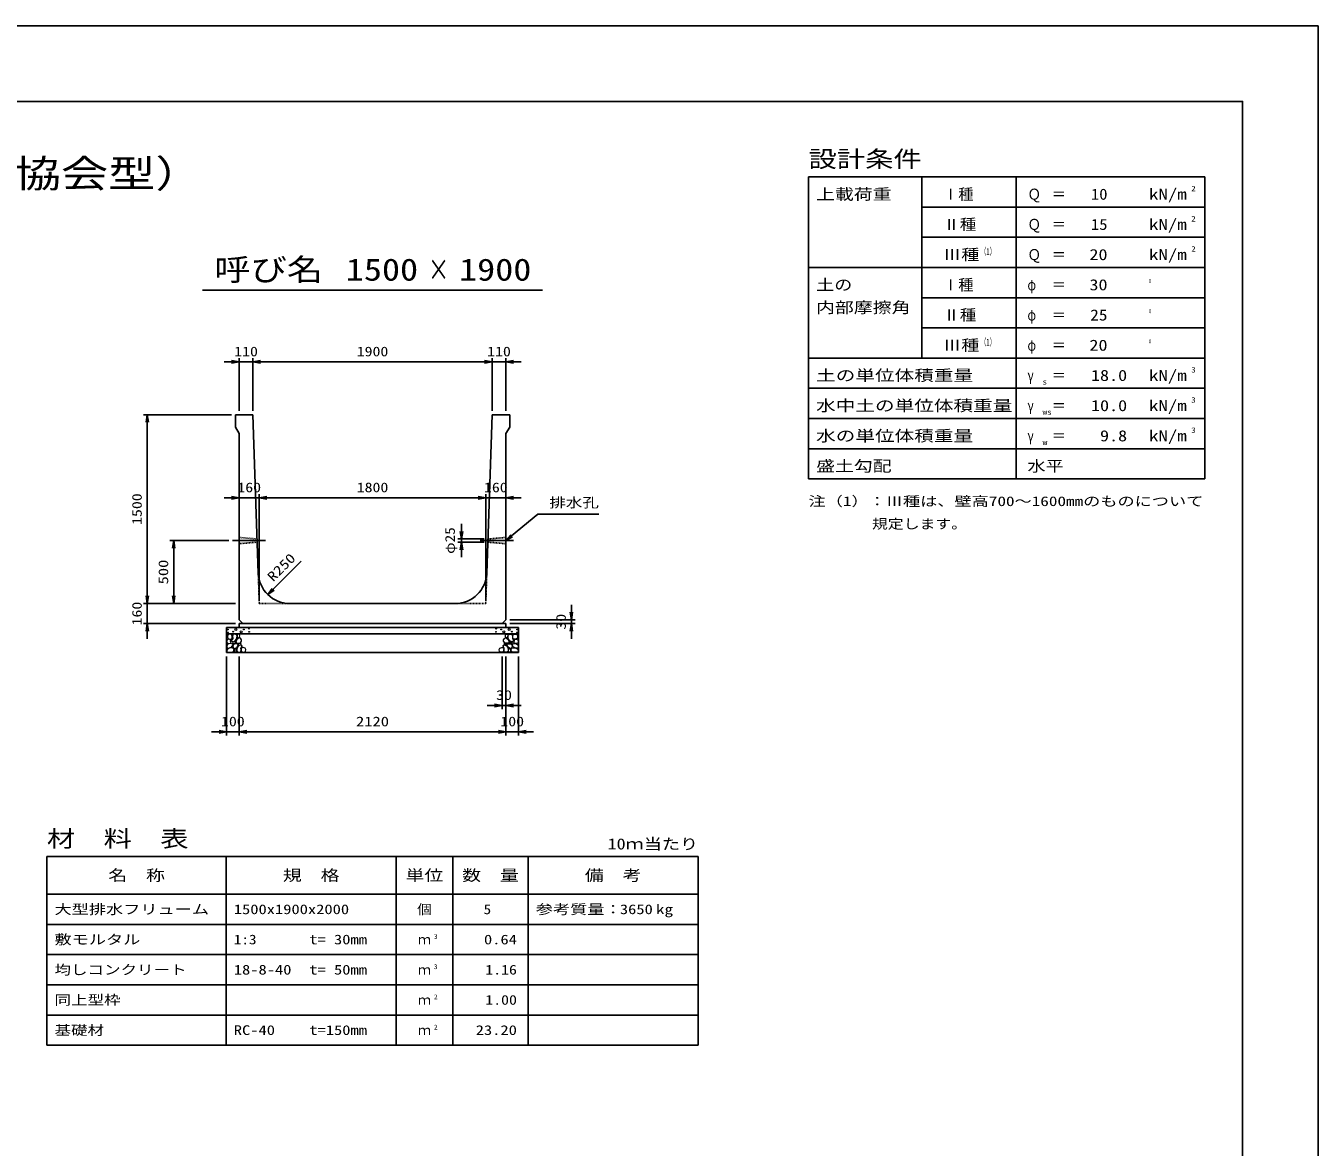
# Model space of a CAD drawing. Units: millimetres at full size. Extents: x 0 to 25230, y 0 to 17820.
# Drawn here: x 14960 to 25230, y 8910 to 17820 of the extents above; entities that cross this region are included whole.
import ezdxf
from ezdxf.enums import TextEntityAlignment as Align

# ---------------------------------------------------------------- set-up
doc = ezdxf.new("R2010")
doc.units = ezdxf.units.MM
doc.linetypes.add('CHAIN', pattern=[18.5, 12, -1.5, 3.5, -1.5])
doc.linetypes.add('DASHED_SPACED', pattern=[12, 6, -6])
for name, color, linetype, lineweight in [('0_2', 7, 'Continuous', 25), ('D-BMK', 2, 'CHAIN', 25), ('D-DCR-HCHn', 4, 'Continuous', 9), ('D-MTR-FRAM', 7, 'Continuous', 25), ('D-MTR-LINE', 7, 'Continuous', 25), ('D-STR-DIM', 7, 'Continuous', 25), ('D-STR-STRn', 1, 'Continuous', 25), ('D-TTL', 2, 'Continuous', 25), ('D-TTL-FRAM', 2, 'Continuous', 25), ('D-TTL-LINE', 7, 'Continuous', 25), ('D-TTL-TXT', 7, 'Continuous', 25)]:
    doc.layers.add(name, color=color, linetype=linetype, lineweight=lineweight)
for name, color, linetype in [('D-DOC', 7, 'Continuous'), ('D-MTR', 7, 'Continuous'), ('D-MTR-TXT', 7, 'Continuous')]:
    doc.layers.add(name, color=color, linetype=linetype)
doc.styles.add('ＭＳ ゴシック', font='')
doc.styles.get('ＭＳ ゴシック').set_extended_font_data('MS Gothic')

# ---------------------------------------------------------------- blocks, each defined once
blk = doc.blocks.new('open_arrow')
at = {"color": 0, "linetype": 'Continuous', "lineweight": -2}
blk.add_lwpolyline([(7.5, 1.25), (0, 0), (7.5, -1.25)], dxfattribs=at)

msp = doc.modelspace()

# ---------------------------------------------------------------- linework, layer by layer
at = {"layer": '0_2'}
for p, q in [((16571.936, 13730), (16105, 13730)), ((16135, 13730), (16135, 13230)), ((16625, 13230), (16105, 13230))]:
    msp.add_line(p, q, dxfattribs=at)
at = {"layer": 'D-BMK'}
for p, q in [((16601.936, 13730), (16865.269, 13730)), ((18571.667, 13730), (18835, 13730))]:
    msp.add_line(p, q, dxfattribs=at)
at = {"layer": 'D-DCR-HCHn'}
for points in [[(16560.46, 12940.356), (16555.26, 12924.753), (16562.194, 12914.352), (16579.53, 12912.618), (16591.366, 12917.699), (16586.464, 12929.954), (16589.932, 12936.889), (16582.997, 12943.823), (16572.596, 12947.29)], [(16593.399, 12983.696), (16577.796, 12987.163), (16563.928, 12980.228), (16562.194, 12964.626), (16565.661, 12952.491), (16582.997, 12947.29), (16595.132, 12947.29), (16600.333, 12955.958), (16600.333, 12975.028)], [(16607.267, 12985.429), (16602.067, 12969.827), (16603.8, 12952.491), (16591.665, 12933.421), (16607.267, 12924.753), (16624.603, 12933.421), (16635.005, 12947.29), (16638.472, 12969.827), (16635.005, 12981.962), (16624.603, 12987.163)], [(16636.739, 12943.823), (16628.071, 12923.02), (16635.005, 12914.352), (16655.808, 12914.352), (16664.476, 12917.819), (16673.144, 12929.954), (16673.144, 12940.356), (16664.476, 12954.224), (16654.074, 12955.958)], [(16640.206, 12981.962), (16640.206, 12961.159), (16648.874, 12955.958), (16657.542, 12961.159), (16659.275, 12973.294), (16657.542, 12983.696), (16645.407, 12987.163)], [(18793.261, 12943.823), (18801.929, 12923.02), (18794.995, 12914.352), (18774.192, 12914.352), (18765.524, 12917.819), (18756.856, 12929.954), (18756.856, 12940.356), (18765.524, 12954.224), (18775.926, 12955.958)], [(18789.794, 12981.962), (18789.794, 12961.159), (18781.126, 12955.958), (18772.458, 12961.159), (18770.725, 12973.294), (18772.458, 12983.696), (18784.593, 12987.163)], [(18822.733, 12985.429), (18827.933, 12969.827), (18826.2, 12952.491), (18838.335, 12933.421), (18822.733, 12924.753), (18805.397, 12933.421), (18794.995, 12947.29), (18791.528, 12969.827), (18794.995, 12981.962), (18805.397, 12987.163)], [(18836.601, 12983.696), (18852.204, 12987.163), (18866.072, 12980.228), (18867.806, 12964.626), (18864.339, 12952.491), (18847.003, 12947.29), (18834.868, 12947.29), (18829.667, 12955.958), (18829.667, 12975.028)], [(18869.54, 12940.356), (18874.74, 12924.753), (18867.806, 12914.352), (18850.47, 12912.618), (18838.634, 12917.699), (18843.536, 12929.954), (18840.068, 12936.889), (18847.003, 12943.823), (18857.404, 12947.29)], [(16593.366, 12882.757), (16606.208, 12902.019), (16604.603, 12906.834), (16586.946, 12911.65), (16570.894, 12910.045), (16559.658, 12900.414), (16558.052, 12889.177), (16559.658, 12877.941), (16572.499, 12874.731)], [(16599.787, 12842.627), (16611.023, 12847.443), (16614.234, 12863.494), (16607.813, 12874.731), (16596.577, 12877.941), (16582.13, 12876.336), (16566.078, 12869.915), (16558.052, 12860.284), (16558.052, 12849.048), (16562.868, 12842.627), (16582.13, 12844.232)], [(16610.735, 12924.753), (16602.067, 12917.819), (16605.534, 12912.618), (16617.669, 12912.618), (16622.87, 12914.352), (16626.337, 12921.286), (16621.136, 12926.487)], [(16638.311, 12882.757), (16646.337, 12902.019), (16639.916, 12910.045), (16620.654, 12910.045), (16612.628, 12906.834), (16604.603, 12895.598), (16604.603, 12885.967), (16612.628, 12873.125), (16622.259, 12871.52)], [(16635.101, 12847.443), (16635.101, 12866.705), (16627.075, 12871.52), (16619.049, 12866.705), (16617.444, 12855.469), (16619.049, 12845.837), (16630.285, 12842.627)], [(16665.599, 12844.232), (16670.415, 12858.679), (16668.81, 12874.731), (16680.046, 12892.388), (16665.599, 12900.414), (16649.548, 12892.388), (16639.916, 12879.546), (16636.706, 12858.679), (16639.916, 12847.443), (16649.548, 12842.627)], [(16662.389, 12900.414), (16670.415, 12906.834), (16667.204, 12911.65), (16655.968, 12911.65), (16651.153, 12910.045), (16647.942, 12903.624), (16652.758, 12898.808)], [(16678.441, 12845.837), (16692.887, 12842.627), (16705.729, 12849.048), (16707.334, 12863.494), (16704.124, 12874.731), (16688.072, 12879.546), (16676.836, 12879.546), (16672.02, 12871.52), (16672.02, 12853.863)], [(18751.559, 12845.837), (18737.113, 12842.627), (18724.271, 12849.048), (18722.666, 12863.494), (18725.876, 12874.731), (18741.928, 12879.546), (18753.164, 12879.546), (18757.98, 12871.52), (18757.98, 12853.863)], [(18764.401, 12844.232), (18759.585, 12858.679), (18761.19, 12874.731), (18749.954, 12892.388), (18764.401, 12900.414), (18780.452, 12892.388), (18790.084, 12879.546), (18793.294, 12858.679), (18790.084, 12847.443), (18780.452, 12842.627)], [(18767.611, 12900.414), (18759.585, 12906.834), (18762.796, 12911.65), (18774.032, 12911.65), (18778.847, 12910.045), (18782.058, 12903.624), (18777.242, 12898.808)], [(18791.689, 12882.757), (18783.663, 12902.019), (18790.084, 12910.045), (18809.346, 12910.045), (18817.372, 12906.834), (18825.397, 12895.598), (18825.397, 12885.967), (18817.372, 12873.125), (18807.741, 12871.52)], [(18794.899, 12847.443), (18794.899, 12866.705), (18802.925, 12871.52), (18810.951, 12866.705), (18812.556, 12855.469), (18810.951, 12845.837), (18799.715, 12842.627)], [(18819.265, 12924.753), (18827.933, 12917.819), (18824.466, 12912.618), (18812.331, 12912.618), (18807.13, 12914.352), (18803.663, 12921.286), (18808.864, 12926.487)], [(18830.213, 12842.627), (18818.977, 12847.443), (18815.766, 12863.494), (18822.187, 12874.731), (18833.423, 12877.941), (18847.87, 12876.336), (18863.922, 12869.915), (18871.948, 12860.284), (18871.948, 12849.048), (18867.132, 12842.627), (18847.87, 12844.232)], [(18836.634, 12882.757), (18823.792, 12902.019), (18825.397, 12906.834), (18843.054, 12911.65), (18859.106, 12910.045), (18870.342, 12900.414), (18871.948, 12889.177), (18870.342, 12877.941), (18857.501, 12874.731)]]:
    msp.add_lwpolyline(points, close=True, dxfattribs=at)
for centre, radius in [((16565.727, 13023.955), 3), ((16566.869, 12998.91), 3), ((16607.292, 13005.752), 3), ((16628.336, 13023.955), 7.5), ((16671.664, 13004.961), 7.5), ((16692.708, 13023.164), 3), ((16733.131, 13030.006), 3), ((16734.273, 13004.961), 3), ((18695.727, 13004.961), 3), ((18696.869, 13030.006), 3), ((18737.292, 13023.164), 3), ((18758.336, 13004.961), 7.5), ((18801.664, 13023.955), 7.5), ((18822.708, 13005.752), 3), ((18863.131, 12998.91), 3), ((18864.273, 13023.955), 3)]:
    msp.add_circle(centre, radius, dxfattribs=at)
at = {"layer": 'D-MTR-FRAM'}
for p, q in [((15127.5, 11220), (20302.5, 11220)), ((15127.5, 11220), (15127.5, 9720)), ((20302.5, 11220), (20302.5, 9720)), ((15127.5, 9720), (20302.5, 9720))]:
    msp.add_line(p, q, dxfattribs=at)
at = {"layer": 'D-MTR-LINE'}
for p, q in [((16552.5, 11220), (16552.5, 9720)), ((17902.5, 11220), (17902.5, 9720)), ((18352.5, 11220), (18352.5, 9720)), ((18952.5, 11220), (18952.5, 9720)), ((15127.5, 10920), (20302.5, 10920)), ((15127.5, 10680), (20302.5, 10680)), ((15127.5, 10440), (20302.5, 10440)), ((15127.5, 10200), (20302.5, 10200)), ((15127.5, 9960), (20302.5, 9960))]:
    msp.add_line(p, q, dxfattribs=at)
at = {"layer": 'D-STR-DIM'}
for p, q in [((16535, 15150), (16885, 15150)), ((16655, 14760), (16655, 15180)), ((16765, 14760), (16765, 15180)), ((16765, 14760), (16765, 15180)), ((16765, 15150), (18665, 15150)), ((18545, 15150), (18895, 15150)), ((18665, 14760), (18665, 15180)), ((18665, 14760), (18665, 15180)), ((18775, 14760), (18775, 15180)), ((16595, 14730), (15895, 14730)), ((15925, 14730), (15925, 13230)), ((16815, 13260), (16815, 14100)), ((16815, 13260), (16815, 14100)), ((18615, 13260), (18615, 14100)), ((18615, 13260), (18615, 14100)), ((16535, 14070), (16935, 14070)), ((16815, 14070), (18615, 14070)), ((18495, 14070), (18895, 14070)), ((18421.667, 13862.5), (18421.667, 13597.5)), ((18602.083, 13742.5), (18391.667, 13742.5)), ((18601.25, 13717.5), (18391.667, 13717.5)), ((16882.998, 13300.303), (17148.163, 13565.468)), ((15925, 13350), (15925, 12950)), ((16625, 13230), (15895, 13230)), ((16625, 13230), (15895, 13230)), ((19295, 13220), (19295, 12950)), ((16625, 13070), (15895, 13070)), ((18805, 13100), (19325, 13100)), ((18805, 13070), (19325, 13070)), ((16555, 12810), (16555, 12180)), ((16655, 12810), (16655, 12180)), ((16655, 12810), (16655, 12180)), ((18745, 12810), (18745, 12390)), ((18775, 12810), (18775, 12180)), ((18775, 12810), (18775, 12180)), ((18775, 12810), (18775, 12390)), ((18875, 12810), (18875, 12180)), ((18625, 12420), (18895, 12420)), ((16775, 12210), (16435, 12210)), ((16655, 12210), (18775, 12210)), ((18995, 12210), (18655, 12210))]:
    msp.add_line(p, q, dxfattribs=at)
msp.add_lwpolyline([(18775, 13730), (19030, 13940), (19090, 13940), (19514.416, 13940)], dxfattribs=at)
at = {"layer": 'D-STR-STRn'}
for p, q in [((16625, 14730), (16765, 14730)), ((16625, 14630), (16625, 14730)), ((16765, 14730), (16806.944, 13471.671)), ((18665, 14730), (18623.056, 13471.671)), ((18805, 14730), (18665, 14730)), ((18805, 14630), (18805, 14730)), ((16625, 14630), (16655, 14580)), ((18805, 14630), (18775, 14580)), ((16655, 13100), (16655, 14580)), ((18775, 13100), (18775, 14580)), ((17056.806, 13230), (18373.194, 13230)), ((16655, 13100), (16685, 13070)), ((16655, 13070), (18775, 13070)), ((16655, 13070), (16655, 13040)), ((18775, 13100), (18745, 13070)), ((18775, 13070), (18775, 13040)), ((16555, 12840), (16555, 13040)), ((16555, 13040), (18875, 13040)), ((16555, 12990), (18875, 12990)), ((18875, 12840), (18875, 13040)), ((16555, 12840), (18875, 12840))]:
    msp.add_line(p, q, dxfattribs=at)
at = {"layer": 'D-STR-STRn', "color": 2, "linetype": 'DASHED_SPACED'}
for p, q in [((16797.917, 13742.5), (16655, 13755)), ((16798.75, 13717.5), (16655, 13705)), ((18775, 13705), (18631.25, 13717.5)), ((18775, 13755), (18632.083, 13742.5)), ((16806.944, 13471.671), (16815, 13230)), ((18623.056, 13471.671), (18615, 13230)), ((16815, 13230), (17056.806, 13230)), ((18615, 13230), (18373.194, 13230))]:
    msp.add_line(p, q, dxfattribs=at)
at = {"layer": 'D-STR-STRn'}
for centre, start, end in [((17056.806, 13480), 181.90915, 270), ((18373.194, 13480), 270, 358.09085)]:
    msp.add_arc(centre, 250, start, end, dxfattribs=at)
at = {"layer": 'D-TTL'}
for points in [[(0, 0), (25230, 0), (25230, 17820), (0, 17820)], [(600, 600), (24630, 600), (24630, 17220), (600, 17220)]]:
    msp.add_lwpolyline(points, close=True, dxfattribs=at)
at = {"layer": 'D-TTL-FRAM'}
for p, q in [((24330, 16620), (21180, 16620)), ((21180, 16620), (21180, 14220)), ((24330, 16620), (24330, 14220)), ((24330, 14220), (21180, 14220))]:
    msp.add_line(p, q, dxfattribs=at)
at = {"layer": 'D-TTL-LINE'}
for p, q in [((22080, 16620), (22080, 15180)), ((22830, 16620), (22830, 14220)), ((24330, 16380), (22080, 16380)), ((24330, 16140), (22080, 16140)), ((24330, 15900), (21180, 15900)), ((24330, 15660), (22080, 15660)), ((24330, 15420), (22080, 15420)), ((24330, 15180), (21180, 15180)), ((24330, 14940), (21180, 14940)), ((24330, 14700), (21180, 14700)), ((24330, 14460), (21180, 14460))]:
    msp.add_line(p, q, dxfattribs=at)
at = {"layer": 'D-TTL-TXT'}
msp.add_line((16365, 15720), (19065, 15720), dxfattribs=at)

# ---------------------------------------------------------------- block references
at = {"layer": '0_2', "xscale": 8, "yscale": 8}
for p, rotation in [((16135, 13730), 270), ((16135, 13230), 90)]:
    msp.add_blockref('open_arrow', p, dxfattribs=dict(at, rotation=rotation))
at = {"layer": 'D-STR-DIM', "xscale": 8, "yscale": 8}
for p, rotation in [((16655, 15150), 180), ((18665, 15150), 180), ((18665, 15150), 180), ((15925, 14730), 270), ((16655, 14070), 180), ((18615, 14070), 180), ((18615, 14070), 180), ((18421.667, 13742.5), 90), ((18775, 13730), 39.5), ((18421.667, 13717.5), 270), ((15925, 13230), 90), ((15925, 13230), 90), ((16882.998, 13300.303), 45), ((19295, 13100), 90), ((15925, 13070), 270), ((19295, 13070), 270), ((18745, 12420), 180), ((16555, 12210), 180), ((18775, 12210), 180), ((18775, 12210), 180)]:
    msp.add_blockref('open_arrow', p, dxfattribs=dict(at, rotation=rotation))
for p in [(16765, 15150), (16765, 15150), (18775, 15150), (16815, 14070), (16815, 14070), (18775, 14070), (18775, 12420), (16655, 12210), (16655, 12210), (18875, 12210)]:
    msp.add_blockref('open_arrow', p, dxfattribs=at)

# ---------------------------------------------------------------- texts
at = {"layer": '0_2', "style": 'ＭＳ ゴシック', "width": 1.25}
msp.add_text('500', height=76.98, rotation=90, dxfattribs=at).set_placement((16052.5, 13480), align=Align.MIDDLE_CENTER)
at = {"layer": 'D-DOC', "style": 'ＭＳ ゴシック'}
for s, width, p in [('注（1）：Ⅲ種は、壁高700～1600mmのものについて', 1.3, (21180, 13981)), ('\u3000\u3000\u3000\u3000規定します。', 1.2, (21180, 13801))]:
    msp.add_text(s, height=76.98, dxfattribs=dict(at, width=width)).set_placement(p, align=Align.BOTTOM_LEFT)
at = {"layer": 'D-MTR', "style": 'ＭＳ ゴシック', "width": 1.25}
msp.add_text('材\u3000料\u3000表', height=132, dxfattribs=at).set_placement((15127.5, 11256), align=Align.BOTTOM_LEFT)
at = {"layer": 'D-MTR', "style": 'ＭＳ ゴシック', "width": 1.2}
msp.add_text('10ｍ当たり', height=87.98, dxfattribs=at).set_placement((20302.5, 11249), align=Align.BOTTOM_RIGHT)
at = {"layer": 'D-MTR-TXT', "style": 'ＭＳ ゴシック'}
for s, height, width, p in [('名\u3000称', 87.98, 1.25, (15840, 11070)), ('規\u3000格', 87.98, 1.25, (17227.5, 11070)), ('単位', 87.98, 1.25, (18127.5, 11070)), ('数\u3000量', 87.98, 1.25, (18652.5, 11070)), ('備\u3000考', 87.98, 1.25, (19627.5, 11070)), ('個', 76.98, 1.1, (18127.5, 10800))]:
    msp.add_text(s, height=height, dxfattribs=dict(at, width=width)).set_placement(p, align=Align.MIDDLE_CENTER)
for s, width, p in [('大型排水フリューム', 1.3, (15187.5, 10800)), ('1500x1900x2000', 1.25, (16612.5, 10800)), ('参考質量：    kg', 1.3, (19012.5, 10800)), ('敷モルタル', 1.3, (15187.5, 10560)), ('1:3', 1.15, (16612.5, 10560)), ('t= 30mm', 1.25, (17212.5, 10560)), ('均しコンクリート', 1.25, (15187.5, 10320)), ('18-8-40', 1.25, (16612.5, 10320)), ('t= 50mm', 1.25, (17212.5, 10320)), ('同上型枠', 1.25, (15187.5, 10080)), ('基礎材', 1.25, (15187.5, 9840)), ('RC-40', 1.25, (16612.5, 9840)), ('t=150mm', 1.25, (17212.5, 9840))]:
    msp.add_text(s, height=76.98, dxfattribs=dict(at, width=width)).set_placement(p, align=Align.MIDDLE_LEFT)
for s, width, p in [('5', 1.15, (18657.83, 10800)), ('3650', 1.25, (19942.5, 10800)), ('0.64', 1.25, (18862.5, 10560)), ('1.16', 1.2, (18862.5, 10320)), ('1.00', 1.2, (18862.5, 10080)), ('23.20', 1.25, (18862.5, 9840))]:
    msp.add_text(s, height=76.98, dxfattribs=dict(at, width=width)).set_placement(p, align=Align.MIDDLE_RIGHT)
for p in [(18127.5, 10560), (18127.5, 10320), (18127.5, 10080), (18127.5, 9840)]:
    msp.add_text('ｍ', height=76.98, dxfattribs=at).set_placement(p, align=Align.MIDDLE_CENTER)
at = {"layer": 'D-MTR-TXT', "style": 'ＭＳ ゴシック', "width": 1.15}
for s, p in [('3', (18202.5, 10553)), ('3', (18202.5, 10313)), ('2', (18202.5, 10073)), ('2', (18202.5, 9833))]:
    msp.add_text(s, height=38.49, dxfattribs=at).set_placement(p, align=Align.BOTTOM_LEFT)
at = {"layer": 'D-STR-DIM', "style": 'ＭＳ ゴシック'}
for s, width, p in [('110', 1.2, (16710, 15232.5)), ('1900', 1.2, (17715, 15232.5)), ('110', 1.2, (18720, 15232.5)), ('160', 1.2, (16735, 14152.5)), ('1800', 1.2, (17715, 14152.5)), ('160', 1.2, (18695, 14152.5)), ('30', 1.2, (18760, 12502.5)), ('100', 1.2, (16605, 12292.5)), ('2120', 1.25, (17715, 12292.5)), ('100', 1.2, (18825, 12292.5))]:
    msp.add_text(s, height=76.98, dxfattribs=dict(at, width=width)).set_placement(p, align=Align.MIDDLE_CENTER)
for s, width, p in [('1500', 1.2, (15842.5, 13980)), ('φ25', 1.15, (18330.639, 13730)), ('160', 1.2, (15842.5, 13150)), ('30', 1.2, (19212.5, 13085))]:
    msp.add_text(s, height=76.98, rotation=90, dxfattribs=dict(at, width=width)).set_placement(p, align=Align.MIDDLE_CENTER)
at = {"layer": 'D-STR-DIM', "style": 'ＭＳ ゴシック', "width": 1.25}
msp.add_text('排水孔', height=76.98, dxfattribs=at).set_placement((19120, 13970), align=Align.BOTTOM_LEFT)
msp.add_text('R250', height=76.98, rotation=45, dxfattribs=at).set_placement((16941.408, 13381.34), align=Align.BOTTOM_LEFT)
at = {"layer": 'D-TTL-TXT', "style": 'ＭＳ ゴシック'}
for s, height, width, p in [('設計条件', 132, 1.25, (21180, 16656)), ('上載荷重', 87.98, 1.25, (21240, 16412)), ('2', 43.99, 1.15, (24222, 16492)), ('Ｑ', 87.98, 0.9, (22920, 16412)), ('＝', 87.98, 0.95, (23112, 16412)), ('kN/m', 87.98, 1.25, (23886, 16412)), ('Ⅱ種', 87.98, 1.1, (22250, 16172)), ('Ｑ', 87.98, 0.9, (22920, 16172)), ('＝', 87.98, 0.95, (23112, 16172)), ('kN/m', 87.98, 1.25, (23886, 16172)), ('2', 43.99, 1.15, (24222, 16252)), ('Ⅲ種', 87.98, 1.2, (22250, 15932)), ('（1）', 54.99, 0.6, (22546.769, 15982.923)), ('Ｑ', 87.98, 0.9, (22920, 15932)), ('＝', 87.98, 0.95, (23112, 15932)), ('kN/m', 87.98, 1.25, (23886, 15932)), ('2', 43.99, 1.15, (24222, 16012)), ('土の', 87.98, 1.2, (21240, 15692)), ('φ', 87.98, 0.75, (22920, 15692)), ('＝', 87.98, 0.95, (23112, 15692)), ('°', 87.98, 0.3, (23886, 15692)), ('内部摩擦角', 87.98, 1.25, (21240, 15512)), ('Ⅱ種', 87.98, 1.1, (22250, 15452)), ('φ', 87.98, 0.75, (22920, 15452)), ('＝', 87.98, 0.95, (23112, 15452)), ('°', 87.98, 0.3, (23886, 15452)), ('Ⅲ種', 87.98, 1.2, (22250, 15212)), ('（1）', 54.99, 0.6, (22546.769, 15262.923)), ('φ', 87.98, 0.75, (22920, 15212)), ('°', 87.98, 0.3, (23886, 15212)), ('＝', 87.98, 0.95, (23112, 15212)), ('土の単位体積重量', 87.98, 1.3, (21240, 14972)), ('3', 43.99, 1.15, (24222, 15052)), ('γ', 87.98, 0.75, (22920, 14972)), ('s', 43.99, 1.15, (23040, 14956)), ('＝', 87.98, 0.95, (23112, 14972)), ('kN/m', 87.98, 1.25, (23886, 14972)), ('水中土の単位体積重量', 87.98, 1.3, (21240, 14732)), ('γ', 87.98, 0.75, (22920, 14732)), ('＝', 87.98, 0.95, (23112, 14732)), ('kN/m', 87.98, 1.25, (23886, 14732)), ('3', 43.99, 1.15, (24222, 14812)), ('ws', 43.99, 1.2, (23040, 14716)), ('水の単位体積重量', 87.98, 1.3, (21240, 14492)), ('γ', 87.98, 0.75, (22920, 14492)), ('kN/m', 87.98, 1.25, (23886, 14492)), ('3', 43.99, 1.15, (24222, 14572)), ('w', 43.99, 1.25, (23040, 14476)), ('＝', 87.98, 0.95, (23112, 14492)), ('盛土勾配', 87.98, 1.25, (21240, 14252)), ('水平', 87.98, 1.2, (22920, 14252))]:
    msp.add_text(s, height=height, dxfattribs=dict(at, width=width)).set_placement(p, align=Align.BOTTOM_LEFT)
for s, height, width, p in [('大型排水フリューム（農業土木事業協会型）', 219.9, 1.25, (12615, 16470)), ('呼び名', 176, 1.2, (16890, 15742.5)), ('1500', 176, 1.2, (17790, 15742.5)), ('×', 176, 0.7, (18240, 15742.5)), ('1900', 176, 1.2, (18690, 15742.5))]:
    msp.add_text(s, height=height, dxfattribs=dict(at, width=width)).set_placement(p, align=Align.BOTTOM_CENTER)
for p in [(22250, 16412), (22250, 15692)]:
    msp.add_text('Ⅰ種', height=87.98, dxfattribs=at).set_placement(p, align=Align.BOTTOM_LEFT)
for s, width, p in [('10', 1.1, (23556, 16412)), ('15', 1.1, (23556, 16172)), ('20', 1.2, (23556, 15932)), ('30', 1.2, (23556, 15692)), ('25', 1.15, (23556, 15452)), ('20', 1.2, (23556, 15212)), ('18.0', 1.2, (23712, 14972)), ('10.0', 1.2, (23712, 14732)), ('9.8', 1.2, (23712, 14492))]:
    msp.add_text(s, height=87.98, dxfattribs=dict(at, width=width)).set_placement(p, align=Align.BOTTOM_RIGHT)

doc.saveas('drawing.dxf')
